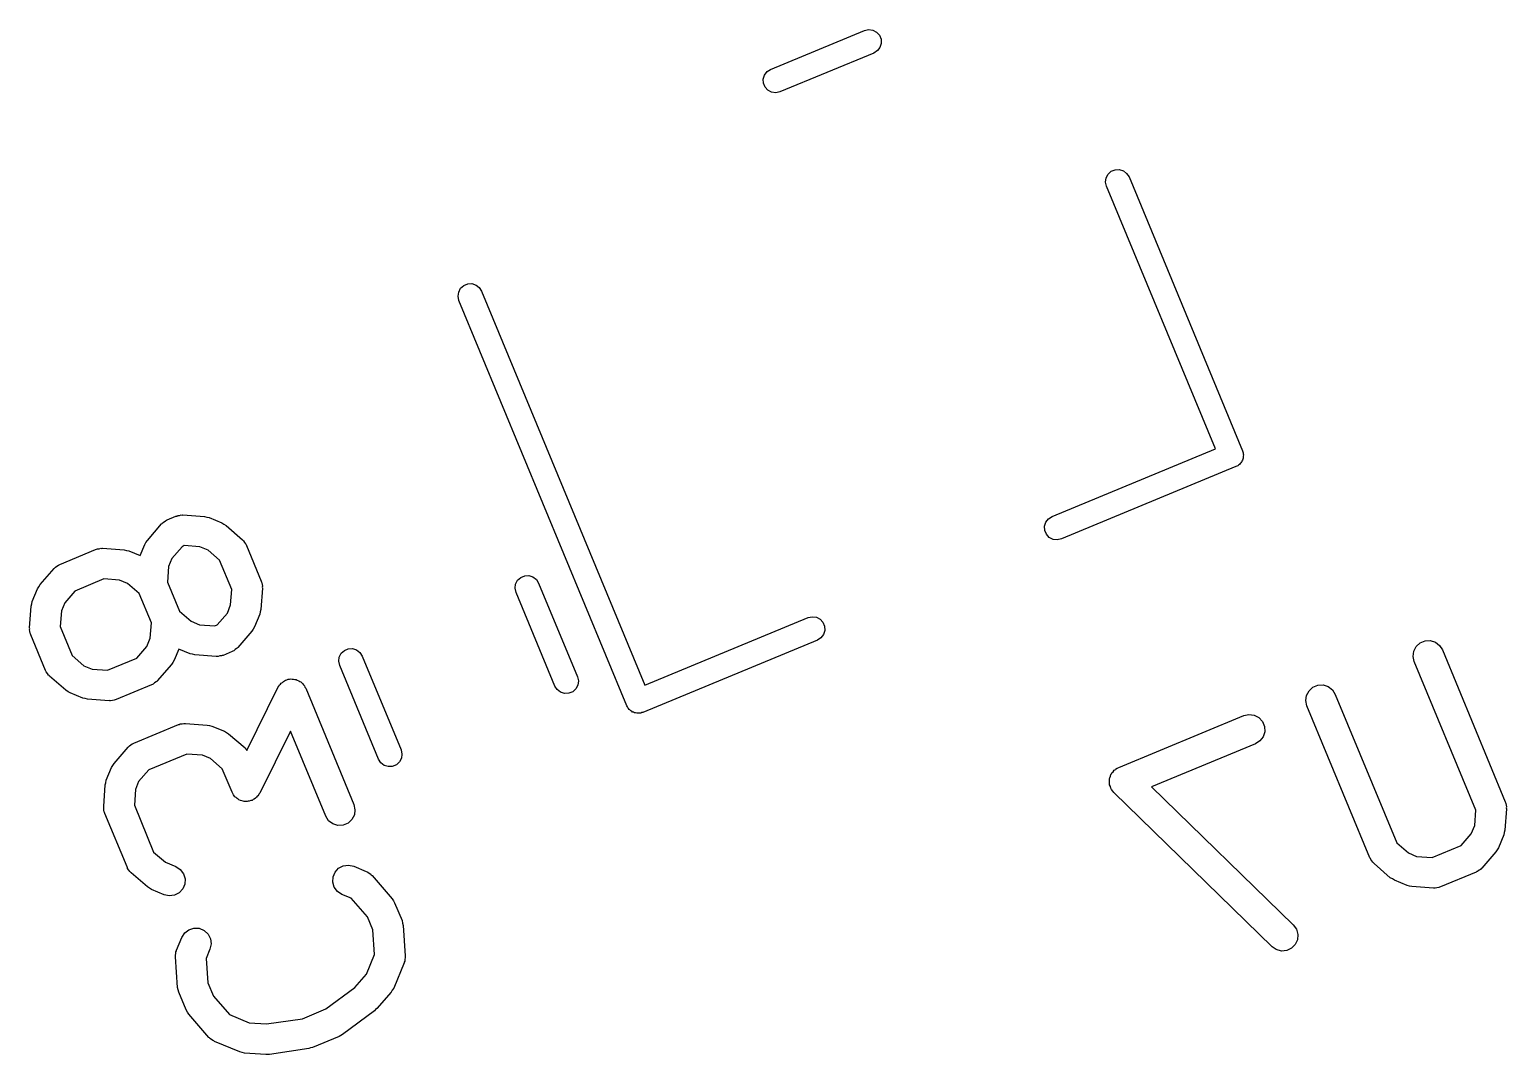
# Model space of a CAD drawing. Extents: x 93.7 to 160.2, y -161.6 to -97.7.
# Drawn here: x 134.5 to 141.77, y -157.99 to -152.94 of the extents above; entities that cross this region are included whole.
import ezdxf

# ---------------------------------------------------------------- set-up
doc = ezdxf.new("R2010")
doc.units = 0
doc.header["$MEASUREMENT"] = 0
doc.layers.add('BLACK', color=7, linetype='CONTINUOUS')

msp = doc.modelspace()

# ---------------------------------------------------------------- linework, layer by layer
at = {"layer": 'Black'}
for p, q in [((138.146, -153.138), (138.608, -152.947)), ((138.608, -152.947), (138.629, -152.942)), ((138.629, -152.942), (138.649, -152.945)), ((138.649, -152.945), (138.668, -152.955)), ((138.668, -152.955), (138.682, -152.97)), ((138.682, -152.97), (138.69, -152.989)), ((138.672, -153.046), (138.654, -153.058)), ((138.684, -153.03), (138.672, -153.046)), ((138.691, -153.01), (138.684, -153.03)), ((138.69, -152.989), (138.691, -153.01)), ((138.654, -153.058), (138.192, -153.249)), ((138.11, -153.186), (138.116, -153.166)), ((138.111, -153.206), (138.11, -153.186)), ((138.116, -153.166), (138.129, -153.149)), ((138.129, -153.149), (138.146, -153.138)), ((138.119, -153.226), (138.111, -153.206)), ((138.133, -153.241), (138.119, -153.226)), ((138.151, -153.251), (138.133, -153.241)), ((138.172, -153.253), (138.151, -153.251)), ((138.192, -153.249), (138.172, -153.253)), ((139.823, -153.64), (139.842, -153.632)), ((139.842, -153.632), (139.863, -153.631)), ((139.863, -153.631), (139.883, -153.637)), ((139.795, -153.693), (139.798, -153.672)), ((139.8, -153.713), (139.795, -153.693)), ((139.798, -153.672), (139.808, -153.654)), ((139.808, -153.654), (139.823, -153.64)), ((139.883, -153.637), (139.899, -153.65)), ((139.899, -153.65), (139.911, -153.667)), ((139.911, -153.667), (140.469, -155.016)), ((140.336, -155.007), (139.8, -153.713)), ((136.611, -154.235), (136.62, -154.216)), ((136.62, -154.216), (136.636, -154.202)), ((136.636, -154.202), (136.655, -154.194)), ((136.655, -154.194), (136.676, -154.193)), ((136.676, -154.193), (136.696, -154.2)), ((136.696, -154.2), (136.712, -154.212)), ((136.712, -154.212), (136.723, -154.23)), ((136.608, -154.255), (136.611, -154.235)), ((136.612, -154.276), (136.608, -154.255)), ((137.439, -156.271), (136.612, -154.276)), ((136.723, -154.23), (137.527, -156.17)), ((139.532, -155.34), (140.336, -155.007)), ((140.469, -155.016), (140.471, -155.021)), ((140.446, -155.09), (140.441, -155.092)), ((140.45, -155.086), (140.446, -155.09)), ((140.454, -155.083), (140.45, -155.086)), ((140.458, -155.079), (140.454, -155.083)), ((140.462, -155.076), (140.458, -155.079)), ((140.464, -155.071), (140.462, -155.076)), ((140.467, -155.067), (140.464, -155.071)), ((140.469, -155.062), (140.467, -155.067)), ((140.471, -155.057), (140.469, -155.062)), ((140.471, -155.021), (140.473, -155.026)), ((140.472, -155.052), (140.471, -155.057)), ((140.473, -155.047), (140.472, -155.052)), ((140.473, -155.026), (140.473, -155.031)), ((140.473, -155.031), (140.474, -155.036)), ((140.474, -155.036), (140.473, -155.042)), ((140.473, -155.042), (140.473, -155.047)), ((140.437, -155.094), (139.578, -155.45)), ((140.441, -155.092), (140.437, -155.094)), ((135.078, -155.457), (135.147, -155.376)), ((135.147, -155.376), (135.151, -155.374)), ((135.151, -155.374), (135.153, -155.37)), ((135.153, -155.37), (135.161, -155.365)), ((135.161, -155.365), (135.168, -155.36)), ((135.168, -155.36), (135.172, -155.358)), ((135.172, -155.358), (135.175, -155.356)), ((135.175, -155.356), (135.219, -155.338)), ((135.219, -155.338), (135.224, -155.337)), ((135.224, -155.337), (135.227, -155.335)), ((135.227, -155.335), (135.236, -155.334)), ((135.236, -155.334), (135.245, -155.332)), ((135.245, -155.332), (135.249, -155.333)), ((135.249, -155.333), (135.253, -155.332)), ((135.253, -155.332), (135.36, -155.34)), ((135.36, -155.34), (135.371, -155.343)), ((135.371, -155.343), (135.383, -155.345)), ((135.383, -155.345), (135.445, -155.371)), ((135.445, -155.371), (135.455, -155.378)), ((135.455, -155.378), (135.466, -155.384)), ((139.495, -155.387), (139.502, -155.367)), ((139.502, -155.367), (139.514, -155.351)), ((139.514, -155.351), (139.532, -155.34)), ((135.466, -155.384), (135.546, -155.454)), ((139.496, -155.408), (139.495, -155.387)), ((139.504, -155.427), (139.496, -155.408)), ((139.518, -155.443), (139.504, -155.427)), ((139.537, -155.452), (139.518, -155.443)), ((139.557, -155.455), (139.537, -155.452)), ((139.578, -155.45), (139.557, -155.455)), ((134.647, -155.575), (134.823, -155.502)), ((134.823, -155.502), (134.828, -155.501)), ((134.828, -155.501), (134.832, -155.499)), ((134.832, -155.499), (134.84, -155.498)), ((134.84, -155.498), (134.849, -155.496)), ((134.849, -155.496), (134.853, -155.497)), ((134.853, -155.497), (134.857, -155.496)), ((134.857, -155.496), (134.964, -155.504)), ((134.964, -155.504), (134.975, -155.507)), ((134.975, -155.507), (134.987, -155.509)), ((134.987, -155.509), (135.042, -155.532)), ((135.042, -155.532), (135.065, -155.477)), ((135.065, -155.477), (135.071, -155.467)), ((135.071, -155.467), (135.078, -155.457)), ((135.249, -155.488), (135.199, -155.546)), ((135.26, -155.483), (135.249, -155.488)), ((135.337, -155.489), (135.26, -155.483)), ((135.377, -155.505), (135.337, -155.489)), ((135.434, -155.555), (135.377, -155.505)), ((135.546, -155.454), (135.549, -155.457)), ((135.549, -155.457), (135.552, -155.46)), ((135.552, -155.46), (135.557, -155.467)), ((135.557, -155.467), (135.562, -155.474)), ((135.562, -155.474), (135.564, -155.478)), ((135.564, -155.478), (135.566, -155.482)), ((135.566, -155.482), (135.639, -155.658)), ((134.55, -155.675), (134.619, -155.595)), ((134.619, -155.595), (134.623, -155.592)), ((134.623, -155.592), (134.625, -155.589)), ((134.625, -155.589), (134.633, -155.584)), ((134.633, -155.584), (134.64, -155.579)), ((134.64, -155.579), (134.644, -155.577)), ((134.644, -155.577), (134.647, -155.575)), ((135.182, -155.586), (135.177, -155.662)), ((135.199, -155.546), (135.182, -155.586)), ((135.494, -155.699), (135.434, -155.555)), ((134.864, -155.647), (134.721, -155.707)), ((134.941, -155.653), (134.864, -155.647)), ((134.981, -155.669), (134.941, -155.653)), ((135.038, -155.719), (134.981, -155.669)), ((135.177, -155.662), (135.236, -155.805)), ((135.639, -155.658), (135.64, -155.662)), ((135.64, -155.662), (135.642, -155.666)), ((135.642, -155.666), (135.643, -155.674)), ((136.889, -155.692), (136.891, -155.672)), ((136.891, -155.672), (136.901, -155.653)), ((136.901, -155.653), (136.916, -155.639)), ((136.916, -155.639), (136.936, -155.631)), ((136.936, -155.631), (136.956, -155.63)), ((136.956, -155.63), (136.976, -155.637)), ((136.976, -155.637), (136.993, -155.649)), ((136.993, -155.649), (137.004, -155.667)), ((137.004, -155.667), (137.195, -156.129)), ((134.511, -155.758), (134.537, -155.696)), ((134.537, -155.696), (134.544, -155.686)), ((134.544, -155.686), (134.55, -155.675)), ((134.721, -155.707), (134.671, -155.764)), ((135.098, -155.863), (135.038, -155.719)), ((135.488, -155.775), (135.494, -155.699)), ((135.645, -155.692), (135.637, -155.798)), ((135.643, -155.674), (135.645, -155.683)), ((135.645, -155.683), (135.644, -155.687)), ((135.644, -155.687), (135.645, -155.692)), ((136.893, -155.713), (136.889, -155.692)), ((137.084, -156.175), (136.893, -155.713)), ((134.498, -155.888), (134.506, -155.781)), ((134.506, -155.781), (134.509, -155.77)), ((134.509, -155.77), (134.511, -155.758)), ((134.655, -155.804), (134.649, -155.881)), ((134.671, -155.764), (134.655, -155.804)), ((135.236, -155.805), (135.294, -155.855)), ((135.422, -155.873), (135.472, -155.815)), ((135.472, -155.815), (135.488, -155.775)), ((135.634, -155.809), (135.632, -155.821)), ((135.637, -155.798), (135.634, -155.809)), ((134.499, -155.892), (134.498, -155.888)), ((134.649, -155.881), (134.708, -156.024)), ((135.092, -155.939), (135.098, -155.863)), ((135.294, -155.855), (135.334, -155.872)), ((135.334, -155.872), (135.41, -155.877)), ((135.41, -155.877), (135.422, -155.873)), ((135.606, -155.883), (135.599, -155.894)), ((135.632, -155.821), (135.606, -155.883)), ((137.527, -156.17), (138.331, -155.837)), ((138.331, -155.837), (138.351, -155.833)), ((138.351, -155.833), (138.372, -155.835)), ((138.372, -155.835), (138.39, -155.845)), ((138.39, -155.845), (138.404, -155.86)), ((138.404, -155.86), (138.412, -155.879)), ((138.412, -155.879), (138.413, -155.9)), ((134.498, -155.896), (134.499, -155.892)), ((134.5, -155.905), (134.498, -155.896)), ((134.501, -155.914), (134.5, -155.905)), ((134.503, -155.917), (134.501, -155.914)), ((134.504, -155.922), (134.503, -155.917)), ((134.577, -156.098), (134.504, -155.922)), ((135.076, -155.979), (135.092, -155.939)), ((135.593, -155.904), (135.523, -155.984)), ((135.599, -155.894), (135.593, -155.904)), ((138.377, -155.948), (137.517, -156.304)), ((138.394, -155.937), (138.377, -155.948)), ((138.407, -155.92), (138.394, -155.937)), ((138.413, -155.9), (138.407, -155.92)), ((141.325, -155.979), (141.344, -155.961)), ((141.344, -155.961), (141.368, -155.951)), ((141.368, -155.951), (141.394, -155.95)), ((141.394, -155.95), (141.419, -155.958)), ((141.419, -155.958), (141.44, -155.974)), ((134.708, -156.024), (134.766, -156.074)), ((135.026, -156.037), (135.076, -155.979)), ((135.233, -155.992), (135.21, -156.047)), ((135.288, -156.015), (135.233, -155.992)), ((135.3, -156.018), (135.288, -156.015)), ((135.311, -156.021), (135.3, -156.018)), ((135.417, -156.028), (135.311, -156.021)), ((135.422, -156.028), (135.417, -156.028)), ((135.426, -156.028), (135.422, -156.028)), ((135.435, -156.026), (135.426, -156.028)), ((135.443, -156.025), (135.435, -156.026)), ((135.447, -156.024), (135.443, -156.025)), ((135.451, -156.023), (135.447, -156.024)), ((135.495, -156.004), (135.451, -156.023)), ((135.499, -156.002), (135.495, -156.004)), ((135.503, -156.001), (135.499, -156.002)), ((135.51, -155.995), (135.503, -156.001)), ((135.517, -155.99), (135.51, -155.995)), ((135.52, -155.987), (135.517, -155.99)), ((135.523, -155.984), (135.52, -155.987)), ((136.02, -156.052), (136.023, -156.032)), ((136.023, -156.032), (136.032, -156.013)), ((136.032, -156.013), (136.048, -155.999)), ((136.048, -155.999), (136.067, -155.991)), ((136.067, -155.991), (136.088, -155.99)), ((136.088, -155.99), (136.108, -155.996)), ((136.108, -155.996), (136.124, -156.009)), ((136.124, -156.009), (136.136, -156.027)), ((136.136, -156.027), (136.327, -156.489)), ((141.309, -156.028), (141.313, -156.002)), ((141.315, -156.053), (141.309, -156.028)), ((141.313, -156.002), (141.325, -155.979)), ((141.44, -155.974), (141.454, -155.996)), ((141.454, -155.996), (141.763, -156.744)), ((134.579, -156.101), (134.577, -156.098)), ((134.58, -156.105), (134.579, -156.101)), ((134.586, -156.112), (134.58, -156.105)), ((134.766, -156.074), (134.806, -156.091)), ((134.806, -156.091), (134.882, -156.096)), ((134.882, -156.096), (135.026, -156.037)), ((135.197, -156.068), (135.127, -156.148)), ((135.203, -156.058), (135.197, -156.068)), ((135.21, -156.047), (135.203, -156.058)), ((136.025, -156.073), (136.02, -156.052)), ((136.216, -156.534), (136.025, -156.073)), ((141.618, -156.785), (141.315, -156.053)), ((134.591, -156.12), (134.586, -156.112)), ((134.594, -156.122), (134.591, -156.12)), ((134.597, -156.126), (134.594, -156.122)), ((134.677, -156.195), (134.597, -156.126)), ((135.099, -156.168), (134.924, -156.241)), ((135.103, -156.166), (135.099, -156.168)), ((135.107, -156.165), (135.103, -156.166)), ((135.114, -156.159), (135.107, -156.165)), ((135.121, -156.154), (135.114, -156.159)), ((135.124, -156.151), (135.121, -156.154)), ((135.127, -156.148), (135.124, -156.151)), ((135.568, -156.491), (135.721, -156.181)), ((135.721, -156.181), (135.726, -156.175)), ((135.726, -156.175), (135.729, -156.169)), ((135.729, -156.169), (135.733, -156.165)), ((135.733, -156.165), (135.737, -156.16)), ((135.737, -156.16), (135.743, -156.156)), ((135.743, -156.156), (135.748, -156.151)), ((135.748, -156.151), (135.754, -156.149)), ((135.754, -156.149), (135.758, -156.145)), ((135.758, -156.145), (135.765, -156.144)), ((135.765, -156.144), (135.772, -156.141)), ((135.772, -156.141), (135.778, -156.141)), ((135.778, -156.141), (135.784, -156.139)), ((135.784, -156.139), (135.791, -156.14)), ((135.791, -156.14), (135.798, -156.14)), ((135.798, -156.14), (135.804, -156.142)), ((135.804, -156.142), (135.81, -156.142)), ((135.81, -156.142), (135.816, -156.145)), ((135.816, -156.145), (135.823, -156.148)), ((135.823, -156.148), (135.828, -156.151)), ((135.828, -156.151), (135.833, -156.154)), ((135.833, -156.154), (135.838, -156.159)), ((135.838, -156.159), (135.844, -156.163)), ((135.844, -156.163), (135.847, -156.168)), ((135.847, -156.168), (135.851, -156.173)), ((135.851, -156.173), (135.854, -156.179)), ((135.854, -156.179), (135.858, -156.185)), ((137.096, -156.192), (137.084, -156.175)), ((137.197, -156.17), (137.187, -156.188)), ((137.195, -156.129), (137.2, -156.149)), ((137.2, -156.149), (137.197, -156.17)), ((140.797, -156.198), (140.816, -156.18)), ((140.816, -156.18), (140.84, -156.17)), ((140.84, -156.17), (140.866, -156.169)), ((140.866, -156.169), (140.891, -156.177)), ((140.891, -156.177), (140.912, -156.193)), ((134.688, -156.202), (134.677, -156.195)), ((134.698, -156.208), (134.688, -156.202)), ((134.76, -156.234), (134.698, -156.208)), ((134.772, -156.236), (134.76, -156.234)), ((134.783, -156.239), (134.772, -156.236)), ((134.89, -156.247), (134.783, -156.239)), ((134.894, -156.246), (134.89, -156.247)), ((134.898, -156.247), (134.894, -156.246)), ((134.907, -156.245), (134.898, -156.247)), ((134.915, -156.244), (134.907, -156.245)), ((134.919, -156.242), (134.915, -156.244)), ((134.924, -156.241), (134.919, -156.242)), ((135.858, -156.185), (136.095, -156.757)), ((137.112, -156.205), (137.096, -156.192)), ((137.132, -156.211), (137.112, -156.205)), ((137.153, -156.21), (137.132, -156.211)), ((137.172, -156.202), (137.153, -156.21)), ((137.187, -156.188), (137.172, -156.202)), ((140.781, -156.246), (140.785, -156.221)), ((140.787, -156.272), (140.781, -156.246)), ((140.785, -156.221), (140.797, -156.198)), ((140.912, -156.193), (140.926, -156.215)), ((140.926, -156.215), (141.229, -156.946)), ((137.442, -156.276), (137.439, -156.271)), ((137.444, -156.281), (137.442, -156.276)), ((137.447, -156.284), (137.444, -156.281)), ((137.45, -156.289), (137.447, -156.284)), ((137.454, -156.292), (137.45, -156.289)), ((137.458, -156.296), (137.454, -156.292)), ((137.463, -156.298), (137.458, -156.296)), ((137.467, -156.302), (137.463, -156.298)), ((137.472, -156.303), (137.467, -156.302)), ((137.476, -156.306), (137.472, -156.303)), ((137.482, -156.306), (137.476, -156.306)), ((137.487, -156.308), (137.482, -156.306)), ((137.492, -156.308), (137.487, -156.308)), ((137.497, -156.308), (137.492, -156.308)), ((137.502, -156.307), (137.497, -156.308)), ((137.507, -156.307), (137.502, -156.307)), ((137.512, -156.305), (137.507, -156.307)), ((137.517, -156.304), (137.512, -156.305)), ((139.86, -156.575), (140.476, -156.32)), ((140.476, -156.32), (140.501, -156.314)), ((140.501, -156.314), (140.527, -156.317)), ((140.527, -156.317), (140.55, -156.329)), ((141.097, -157.02), (140.787, -156.272)), ((135.012, -156.455), (135.232, -156.364)), ((135.232, -156.364), (135.236, -156.363)), ((135.236, -156.363), (135.24, -156.361)), ((135.24, -156.361), (135.249, -156.36)), ((135.249, -156.36), (135.257, -156.358)), ((135.257, -156.358), (135.262, -156.358)), ((135.262, -156.358), (135.266, -156.358)), ((135.266, -156.358), (135.372, -156.366)), ((135.372, -156.366), (135.384, -156.368)), ((135.384, -156.368), (135.395, -156.371)), ((135.395, -156.371), (135.458, -156.397)), ((135.458, -156.397), (135.468, -156.403)), ((135.782, -156.396), (135.631, -156.701)), ((135.956, -156.815), (135.782, -156.396)), ((140.55, -156.329), (140.568, -156.349)), ((140.568, -156.349), (140.578, -156.373)), ((140.579, -156.399), (140.571, -156.424)), ((140.578, -156.373), (140.579, -156.399)), ((134.987, -156.472), (134.99, -156.469)), ((134.99, -156.469), (134.997, -156.464)), ((134.997, -156.464), (135.004, -156.458)), ((135.004, -156.458), (135.008, -156.457)), ((135.008, -156.457), (135.012, -156.455)), ((135.468, -156.403), (135.478, -156.41)), ((135.478, -156.41), (135.559, -156.479)), ((140.533, -156.458), (140.022, -156.67)), ((140.555, -156.444), (140.533, -156.458)), ((140.571, -156.424), (140.555, -156.444)), ((134.914, -156.555), (134.984, -156.475)), ((134.984, -156.475), (134.987, -156.472)), ((135.273, -156.509), (135.086, -156.586)), ((135.349, -156.514), (135.273, -156.509)), ((135.389, -156.531), (135.349, -156.514)), ((135.447, -156.581), (135.389, -156.531)), ((135.559, -156.479), (135.561, -156.483)), ((135.561, -156.483), (135.565, -156.485)), ((135.565, -156.485), (135.568, -156.491)), ((136.227, -156.552), (136.216, -156.534)), ((136.329, -156.53), (136.319, -156.548)), ((136.327, -156.489), (136.331, -156.509)), ((136.331, -156.509), (136.329, -156.53)), ((134.876, -156.638), (134.902, -156.576)), ((134.902, -156.576), (134.908, -156.566)), ((134.908, -156.566), (134.914, -156.555)), ((135.086, -156.586), (135.035, -156.644)), ((135.495, -156.697), (135.447, -156.581)), ((136.244, -156.565), (136.227, -156.552)), ((136.264, -156.571), (136.244, -156.565)), ((136.284, -156.57), (136.264, -156.571)), ((136.304, -156.562), (136.284, -156.57)), ((136.319, -156.548), (136.304, -156.562)), ((139.819, -156.618), (139.822, -156.609)), ((139.822, -156.609), (139.825, -156.606)), ((139.825, -156.606), (139.826, -156.602)), ((139.826, -156.602), (139.832, -156.596)), ((139.832, -156.596), (139.838, -156.589)), ((139.838, -156.589), (139.842, -156.586)), ((139.842, -156.586), (139.845, -156.583)), ((139.845, -156.583), (139.852, -156.579)), ((139.852, -156.579), (139.86, -156.575)), ((134.863, -156.768), (134.87, -156.661)), ((134.87, -156.661), (134.873, -156.65)), ((134.873, -156.65), (134.876, -156.638)), ((135.019, -156.684), (135.014, -156.76)), ((135.035, -156.644), (135.019, -156.684)), ((139.814, -156.634), (139.815, -156.63)), ((139.814, -156.643), (139.814, -156.634)), ((139.814, -156.652), (139.814, -156.643)), ((139.815, -156.656), (139.814, -156.652)), ((139.815, -156.63), (139.816, -156.626)), ((139.815, -156.66), (139.815, -156.656)), ((139.819, -156.668), (139.815, -156.66)), ((139.816, -156.626), (139.819, -156.618)), ((139.821, -156.677), (139.819, -156.668)), ((139.823, -156.68), (139.821, -156.677)), ((139.825, -156.684), (139.823, -156.68)), ((139.831, -156.691), (139.825, -156.684)), ((140.022, -156.67), (140.719, -157.35)), ((135.014, -156.76), (135.109, -156.992)), ((135.499, -156.703), (135.495, -156.697)), ((135.502, -156.71), (135.499, -156.703)), ((135.506, -156.714), (135.502, -156.71)), ((135.509, -156.719), (135.506, -156.714)), ((135.515, -156.723), (135.509, -156.719)), ((135.52, -156.728), (135.515, -156.723)), ((135.525, -156.731), (135.52, -156.728)), ((135.529, -156.734), (135.525, -156.731)), ((135.536, -156.737), (135.529, -156.734)), ((135.543, -156.74), (135.536, -156.737)), ((135.549, -156.741), (135.543, -156.74)), ((135.554, -156.742), (135.549, -156.741)), ((135.562, -156.742), (135.554, -156.742)), ((135.569, -156.743), (135.562, -156.742)), ((135.575, -156.741), (135.569, -156.743)), ((135.58, -156.741), (135.575, -156.741)), ((135.587, -156.738), (135.58, -156.741)), ((135.594, -156.737), (135.587, -156.738)), ((135.599, -156.733), (135.594, -156.737)), ((135.604, -156.731), (135.599, -156.733)), ((135.61, -156.726), (135.604, -156.731)), ((135.616, -156.722), (135.61, -156.726)), ((135.619, -156.717), (135.616, -156.722)), ((135.624, -156.714), (135.619, -156.717)), ((135.627, -156.707), (135.624, -156.714)), ((135.631, -156.701), (135.627, -156.707)), ((136.095, -156.757), (136.1, -156.783)), ((139.836, -156.698), (139.831, -156.691)), ((140.615, -157.458), (139.836, -156.698)), ((141.763, -156.744), (141.764, -156.748)), ((141.764, -156.748), (141.766, -156.752)), ((141.766, -156.752), (141.767, -156.761)), ((141.767, -156.761), (141.769, -156.769)), ((134.863, -156.772), (134.863, -156.768)), ((134.863, -156.776), (134.863, -156.772)), ((134.864, -156.785), (134.863, -156.776)), ((134.865, -156.793), (134.864, -156.785)), ((134.867, -156.797), (134.865, -156.793)), ((134.868, -156.802), (134.867, -156.797)), ((134.978, -157.065), (134.868, -156.802)), ((135.97, -156.837), (135.956, -156.815)), ((136.085, -156.832), (136.066, -156.849)), ((136.097, -156.809), (136.085, -156.832)), ((136.1, -156.783), (136.097, -156.809)), ((141.613, -156.861), (141.618, -156.785)), ((141.769, -156.778), (141.761, -156.884)), ((141.769, -156.769), (141.768, -156.773)), ((141.768, -156.773), (141.769, -156.778)), ((135.991, -156.853), (135.97, -156.837)), ((136.016, -156.86), (135.991, -156.853)), ((136.042, -156.859), (136.016, -156.86)), ((136.066, -156.849), (136.042, -156.859)), ((141.546, -156.959), (141.596, -156.901)), ((141.596, -156.901), (141.613, -156.861)), ((141.756, -156.907), (141.73, -156.97)), ((141.758, -156.896), (141.756, -156.907)), ((141.761, -156.884), (141.758, -156.896)), ((141.229, -156.946), (141.286, -156.996)), ((141.403, -157.018), (141.546, -156.959)), ((141.724, -156.98), (141.717, -156.99)), ((141.73, -156.97), (141.724, -156.98)), ((135.109, -156.992), (135.167, -157.042)), ((135.167, -157.042), (135.218, -157.063)), ((141.099, -157.023), (141.097, -157.02)), ((141.101, -157.028), (141.099, -157.023)), ((141.106, -157.034), (141.101, -157.028)), ((141.111, -157.042), (141.106, -157.034)), ((141.114, -157.044), (141.111, -157.042)), ((141.117, -157.048), (141.114, -157.044)), ((141.197, -157.118), (141.117, -157.048)), ((141.286, -156.996), (141.326, -157.013)), ((141.326, -157.013), (141.403, -157.018)), ((141.717, -156.99), (141.648, -157.07)), ((134.98, -157.069), (134.978, -157.065)), ((134.981, -157.073), (134.98, -157.069)), ((134.987, -157.08), (134.981, -157.073)), ((134.992, -157.087), (134.987, -157.08)), ((134.995, -157.09), (134.992, -157.087)), ((134.998, -157.093), (134.995, -157.09)), ((135.078, -157.163), (134.998, -157.093)), ((135.218, -157.063), (135.24, -157.077)), ((135.24, -157.077), (135.256, -157.098)), ((135.256, -157.098), (135.264, -157.123)), ((135.264, -157.123), (135.263, -157.149)), ((135.991, -157.14), (135.992, -157.114)), ((135.992, -157.114), (136.002, -157.09)), ((136.002, -157.09), (136.019, -157.071)), ((136.019, -157.071), (136.042, -157.059)), ((136.042, -157.059), (136.068, -157.056)), ((136.068, -157.056), (136.094, -157.061)), ((136.094, -157.061), (136.156, -157.087)), ((136.156, -157.087), (136.16, -157.089)), ((136.16, -157.089), (136.164, -157.091)), ((136.164, -157.091), (136.17, -157.096)), ((136.17, -157.096), (136.178, -157.101)), ((136.178, -157.101), (136.18, -157.104)), ((136.18, -157.104), (136.184, -157.107)), ((136.184, -157.107), (136.283, -157.221)), ((141.208, -157.124), (141.197, -157.118)), ((141.218, -157.13), (141.208, -157.124)), ((141.62, -157.091), (141.444, -157.163)), ((141.623, -157.088), (141.62, -157.091)), ((141.627, -157.087), (141.623, -157.088)), ((141.634, -157.081), (141.627, -157.087)), ((141.642, -157.077), (141.634, -157.081)), ((141.644, -157.073), (141.642, -157.077)), ((141.648, -157.07), (141.644, -157.073)), ((135.088, -157.169), (135.078, -157.163)), ((135.099, -157.176), (135.088, -157.169)), ((135.161, -157.202), (135.099, -157.176)), ((135.235, -157.192), (135.212, -157.204)), ((135.253, -157.173), (135.235, -157.192)), ((135.263, -157.149), (135.253, -157.173)), ((135.998, -157.165), (135.991, -157.14)), ((136.014, -157.186), (135.998, -157.165)), ((136.036, -157.2), (136.014, -157.186)), ((141.28, -157.156), (141.218, -157.13)), ((141.292, -157.159), (141.28, -157.156)), ((141.303, -157.161), (141.292, -157.159)), ((141.41, -157.169), (141.303, -157.161)), ((141.414, -157.169), (141.41, -157.169)), ((141.418, -157.169), (141.414, -157.169)), ((141.427, -157.167), (141.418, -157.169)), ((141.436, -157.166), (141.427, -157.167)), ((141.439, -157.164), (141.436, -157.166)), ((141.444, -157.163), (141.439, -157.164)), ((135.186, -157.207), (135.161, -157.202)), ((135.212, -157.204), (135.186, -157.207)), ((136.082, -157.219), (136.036, -157.2)), ((136.161, -157.31), (136.082, -157.219)), ((136.283, -157.221), (136.289, -157.231)), ((136.289, -157.231), (136.295, -157.241)), ((136.295, -157.241), (136.332, -157.329)), ((136.188, -157.375), (136.161, -157.31)), ((136.332, -157.329), (136.334, -157.341)), ((136.334, -157.341), (136.337, -157.353)), ((135.222, -157.474), (135.248, -157.412)), ((135.248, -157.412), (135.262, -157.39)), ((135.262, -157.39), (135.282, -157.374)), ((135.282, -157.374), (135.307, -157.366)), ((135.307, -157.366), (135.333, -157.367)), ((135.333, -157.367), (135.357, -157.377)), ((135.357, -157.377), (135.377, -157.395)), ((135.377, -157.395), (135.389, -157.418)), ((136.197, -157.496), (136.188, -157.375)), ((136.337, -157.353), (136.348, -157.503)), ((140.719, -157.35), (140.735, -157.371)), ((140.735, -157.371), (140.742, -157.397)), ((140.742, -157.397), (140.74, -157.423)), ((135.218, -157.491), (135.219, -157.482)), ((135.219, -157.482), (135.221, -157.478)), ((135.221, -157.478), (135.222, -157.474)), ((135.386, -157.469), (135.367, -157.515)), ((135.392, -157.444), (135.386, -157.469)), ((135.389, -157.418), (135.392, -157.444)), ((140.636, -157.472), (140.615, -157.458)), ((140.661, -157.479), (140.636, -157.472)), ((140.687, -157.476), (140.661, -157.479)), ((140.711, -157.465), (140.687, -157.476)), ((140.729, -157.446), (140.711, -157.465)), ((140.74, -157.423), (140.729, -157.446)), ((135.216, -157.499), (135.218, -157.491)), ((135.217, -157.504), (135.216, -157.499)), ((135.216, -157.508), (135.217, -157.504)), ((135.227, -157.658), (135.216, -157.508)), ((135.367, -157.515), (135.376, -157.635)), ((136.157, -157.593), (136.197, -157.496)), ((136.342, -157.537), (136.291, -157.661)), ((136.343, -157.533), (136.342, -157.537)), ((136.345, -157.529), (136.343, -157.533)), ((136.346, -157.52), (136.345, -157.529)), ((136.348, -157.511), (136.346, -157.52)), ((136.348, -157.503), (136.347, -157.507)), ((136.347, -157.507), (136.348, -157.511)), ((135.376, -157.635), (135.403, -157.701)), ((136.1, -157.658), (136.157, -157.593)), ((135.23, -157.67), (135.227, -157.658)), ((135.233, -157.681), (135.23, -157.67)), ((135.269, -157.769), (135.233, -157.681)), ((135.403, -157.701), (135.482, -157.792)), ((135.957, -157.764), (136.1, -157.658)), ((136.278, -157.682), (136.208, -157.762)), ((136.284, -157.671), (136.278, -157.682)), ((136.291, -157.661), (136.284, -157.671)), ((135.276, -157.78), (135.269, -157.769)), ((135.282, -157.79), (135.276, -157.78)), ((135.842, -157.812), (135.957, -157.764)), ((136.196, -157.773), (136.039, -157.89)), ((136.202, -157.767), (136.196, -157.773)), ((136.208, -157.762), (136.202, -157.767)), ((135.38, -157.904), (135.282, -157.79)), ((135.482, -157.792), (135.579, -157.832)), ((135.579, -157.832), (135.665, -157.838)), ((135.665, -157.838), (135.842, -157.812)), ((135.384, -157.906), (135.38, -157.904)), ((135.386, -157.91), (135.384, -157.906)), ((135.394, -157.914), (135.386, -157.91)), ((135.401, -157.92), (135.394, -157.914)), ((135.405, -157.921), (135.401, -157.92)), ((135.408, -157.924), (135.405, -157.921)), ((135.533, -157.975), (135.408, -157.924)), ((136.023, -157.899), (135.891, -157.954)), ((136.03, -157.894), (136.023, -157.899)), ((136.039, -157.89), (136.03, -157.894)), ((135.545, -157.978), (135.533, -157.975)), ((135.556, -157.981), (135.545, -157.978)), ((135.662, -157.988), (135.556, -157.981)), ((135.671, -157.988), (135.662, -157.988)), ((135.679, -157.988), (135.671, -157.988)), ((135.873, -157.959), (135.679, -157.988)), ((135.882, -157.956), (135.873, -157.959)), ((135.891, -157.954), (135.882, -157.956))]:
    msp.add_line(p, q, dxfattribs=at)

doc.saveas('drawing.dxf')
